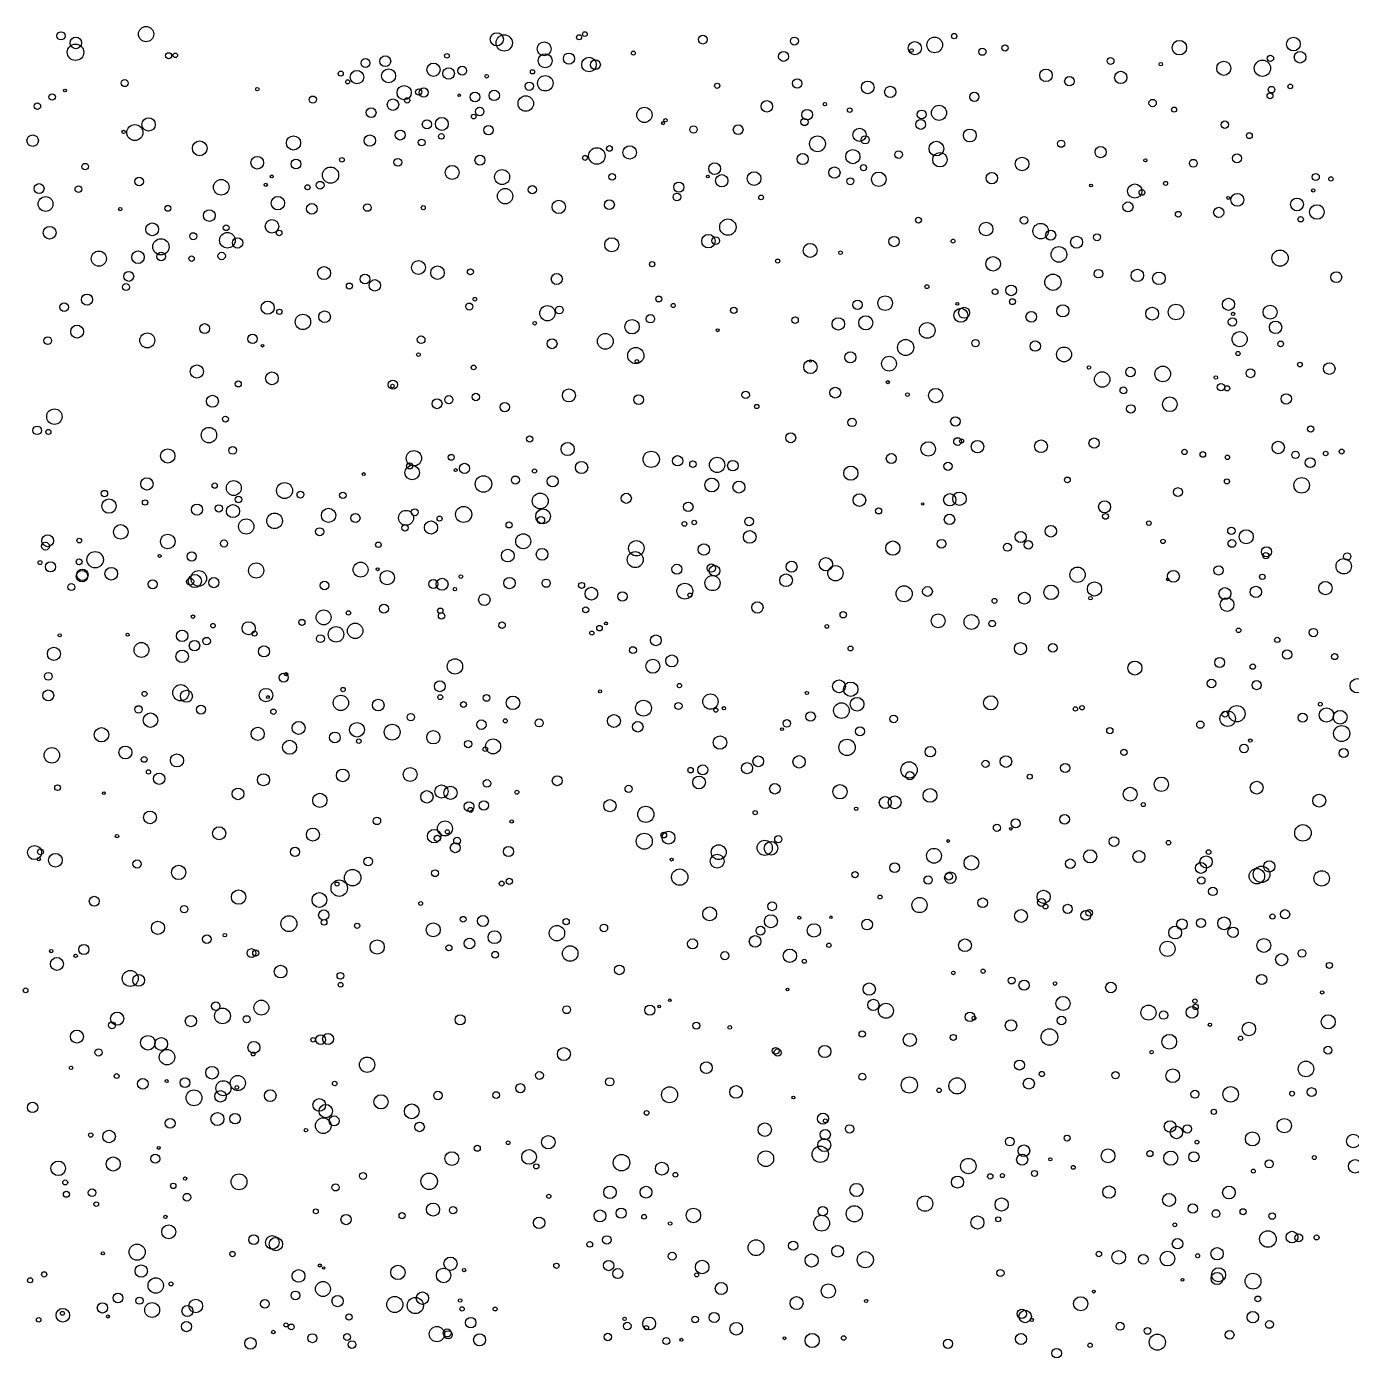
# Model space of a CAD drawing. Extents: x -296 to 296, y -196 to 196.
# Drawn here: x -77.4 to 82.3, y 36.1 to 195.7 of the extents above; entities that cross this region are included whole.
import ezdxf

# ---------------------------------------------------------------- set-up
doc = ezdxf.new("R2010")
doc.units = 0

msp = doc.modelspace()

# ---------------------------------------------------------------- linework, layer by layer
at = {"layer": 'MIX'}
for centre, radius in [((-73.2007, 194.6039), 0.4995), ((-62.9488, 194.8126), 0.9173), ((-20.6763, 194.1889), 0.7942), ((-10.0628, 194.8069), 0.2829), ((34.4502, 194.5692), 0.3232), ((-71.4535, 192.6254), 0.9917), ((-71.4186, 193.7541), 0.6982), ((-19.7857, 193.7489), 0.9825), ((-14.9732, 193.0425), 0.8386), ((-10.7578, 194.4364), 0.3086), ((4.1567, 194.1551), 0.5349), ((15.1939, 193.9708), 0.4856), ((29.7061, 193.1152), 0.7896), ((32.1035, 193.5105), 0.9421), ((40.5787, 193.1354), 0.3721), ((61.5978, 193.1765), 0.8749), ((75.3454, 193.6109), 0.8259), ((-60.2313, 192.209), 0.3586), ((-59.4184, 192.2491), 0.2726), ((-36.5069, 191.324), 0.5346), ((-34.1219, 191.5478), 0.6547), ((-26.6902, 192.1936), 0.2802), ((-14.8468, 191.6039), 0.8478), ((-11.9838, 191.8617), 0.6701), ((-9.5638, 191.1454), 0.8766), ((-8.7884, 191.126), 0.5917), ((-4.2099, 192.5196), 0.2428), ((13.8908, 192.1261), 0.601), ((29.3059, 192.836), 0.2038), ((37.8524, 192.6946), 0.4349), ((53.2965, 191.579), 0.4148), ((71.6099, 190.697), 0.9803), ((72.5654, 191.8941), 0.3867), ((76.1436, 192.0252), 0.6971), ((-39.4796, 190.0532), 0.2999), ((-37.5348, 189.6282), 0.8128), ((-33.7139, 189.7791), 0.8419), ((-28.3084, 190.5201), 0.8015), ((-26.4854, 190.07), 0.6938), ((-24.8448, 190.3971), 0.5346), ((-16.3762, 190.2661), 0.2574), ((45.5178, 189.8461), 0.7492), ((54.5236, 189.5913), 0.7371), ((59.365, 191.1973), 0.2107), ((66.9534, 190.693), 0.851), ((-65.524, 188.9033), 0.4216), ((-38.6418, 189.057), 0.2484), ((-31.8399, 187.7562), 0.8595), ((-21.9034, 189.735), 0.2194), ((-16.7646, 188.5291), 0.4956), ((-14.8312, 188.8873), 0.9304), ((5.8925, 188.5871), 0.3167), ((15.5341, 188.8605), 0.566), ((24.0276, 188.3827), 0.7633), ((26.745, 187.848), 0.6747), ((48.3437, 189.1348), 0.5766), ((72.7049, 188.1184), 0.3961), ((74.9667, 188.507), 0.2796), ((-74.2619, 187.2321), 0.391), ((-72.7282, 188.0157), 0.166), ((-49.541, 188.1789), 0.209), ((-42.8517, 186.9192), 0.4293), ((-33.1947, 186.31), 0.6894), ((-31.4842, 186.8255), 0.3231), ((-30.0859, 187.8374), 0.3712), ((-29.4897, 187.7759), 0.5552), ((-25.1997, 187.4399), 0.1588), ((-23.2981, 187.2294), 0.5877), ((-20.9853, 187.4244), 0.6266), ((-17.1851, 186.4434), 0.9338), ((36.8865, 187.2485), 0.5502), ((58.3726, 186.5075), 0.4411), ((72.5178, 187.3657), 0.3535), ((-76.0548, 186.1217), 0.39), ((-35.8232, 185.3465), 0.5882), ((-22.74, 185.4792), 0.5146), ((-2.8881, 185.0766), 0.918), ((11.8676, 186.105), 0.6911), ((16.7351, 185.1055), 0.6352), ((18.8744, 186.3636), 0.2081), ((21.8641, 185.6525), 0.2738), ((30.534, 185.1265), 0.5357), ((32.6261, 185.3193), 0.9118), ((60.9608, 185.707), 0.3047), ((-64.3057, 182.9467), 0.9659), ((-62.6451, 183.9209), 0.8084), ((-29.103, 183.9356), 0.5522), ((-27.3003, 183.9828), 0.7809), ((-23.4565, 184.8712), 0.2783), ((-21.6772, 183.2414), 0.5705), ((-0.6334, 184.08), 0.186), ((-0.3449, 184.4304), 0.2033), ((3.0309, 183.3122), 0.4301), ((8.4131, 183.3006), 0.5853), ((16.4157, 184.2166), 0.4342), ((30.4256, 183.9238), 0.5896), ((67.0777, 183.897), 0.4513), ((-76.6176, 181.9695), 0.6897), ((-65.6632, 183.0243), 0.2014), ((-45.1778, 181.6953), 0.8556), ((-35.9846, 181.9734), 0.6801), ((-32.3184, 182.645), 0.5987), ((-29.7403, 181.7483), 0.4104), ((-27.361, 182.4812), 0.3376), ((17.9718, 181.5849), 0.9511), ((23.0391, 182.6689), 0.7944), ((23.7184, 182.073), 0.4937), ((36.3366, 182.5932), 0.7783), ((70.0342, 182.5721), 0.3528), ((-56.4828, 181.0471), 0.8873), ((-8.616, 180.1281), 0.9965), ((-7.1001, 181.0295), 0.3403), ((-4.6586, 180.5508), 0.8089), ((22.2387, 180.0417), 0.8524), ((27.757, 180.2868), 0.4548), ((32.3077, 181.0124), 0.8826), ((32.7361, 179.6709), 0.8656), ((47.3486, 181.5962), 0.4303), ((52.1021, 180.5927), 0.6754), ((-70.2995, 178.84), 0.3934), ((-49.5521, 179.3074), 0.7701), ((-44.8865, 179.1426), 0.5871), ((-39.3457, 179.6553), 0.2737), ((-32.6052, 179.3614), 0.4735), ((-26.0573, 178.1342), 0.8477), ((-22.7077, 179.6213), 0.604), ((-10.0472, 179.8968), 0.3004), ((5.5833, 178.5943), 0.7047), ((16.1921, 179.7515), 0.6725), ((23.5219, 178.7156), 0.3671), ((42.6381, 179.1568), 0.8248), ((57.4965, 179.5932), 0.1888), ((63.2813, 179.2465), 0.4703), ((68.5472, 179.8453), 0.5361), ((-63.7903, 177.0534), 0.5124), ((-53.887, 176.3496), 0.9379), ((-47.8087, 177.6631), 0.1717), ((-40.7199, 177.8119), 0.9799), ((-20.0368, 177.5817), 0.9067), ((-6.7789, 177.606), 0.4033), ((4.7566, 177.6479), 0.1601), ((6.4354, 177.1402), 0.7398), ((10.3307, 177.3952), 0.8307), ((20.0077, 178.1227), 0.6825), ((21.9403, 177.0715), 0.4151), ((25.3653, 177.3136), 0.8751), ((38.99, 177.458), 0.6914), ((78.0321, 177.5857), 0.4282), ((79.8621, 177.3614), 0.2619), ((-75.8422, 176.1982), 0.5923), ((-71.11, 176.1166), 0.3996), ((-48.5237, 176.6455), 0.1957), ((-43.492, 176.351), 0.3042), ((-41.9678, 176.5987), 0.4655), ((-19.6737, 175.2777), 0.9255), ((-16.3957, 176.0613), 0.4965), ((1.2639, 176.3681), 0.6054), ((50.9523, 176.5681), 0.1709), ((56.2215, 175.893), 0.8592), ((57.078, 175.7337), 0.3432), ((59.9311, 176.8198), 0.2458), ((77.7327, 175.9647), 0.1988), ((-75.067, 174.3298), 0.8932), ((-60.3305, 173.8166), 0.3546), ((-47.0613, 174.437), 0.8093), ((-42.9745, 173.7462), 0.6394), ((-36.2771, 173.9017), 0.4474), ((-29.5418, 173.8969), 0.2483), ((-13.2062, 173.9856), 0.8109), ((-7.1035, 174.2478), 0.5931), ((1.0277, 175.1796), 0.4617), ((11.1791, 175.131), 0.287), ((55.4005, 173.9829), 0.6095), ((67.495, 175.0632), 0.1755), ((68.5773, 174.8367), 0.7772), ((75.7725, 174.279), 0.7729), ((78.1722, 173.3703), 0.8757), ((-66.065, 173.7198), 0.2003), ((-55.3238, 172.9443), 0.7064), ((7.1736, 171.5442), 0.9855), ((30.1469, 172.3857), 0.3551), ((42.877, 172.3799), 0.4603), ((61.4678, 173.1012), 0.3491), ((66.3375, 173.3214), 0.6117), ((76.2156, 172.4946), 0.3286), ((-74.576, 170.8672), 0.7715), ((-62.2101, 171.2863), 0.7715), ((-53.1521, 169.9586), 0.9409), ((-53.2975, 171.4699), 0.3422), ((-47.7815, 171.6397), 0.8142), ((-46.9089, 170.8477), 0.3371), ((38.3015, 171.3115), 0.8178), ((44.8796, 171.0625), 0.9377), ((46.0822, 170.581), 0.6096), ((-61.1578, 169.1722), 0.9815), ((-57.2663, 170.4512), 0.4217), ((-51.9229, 169.6453), 0.6297), ((-6.8255, 169.4246), 0.8499), ((4.8288, 169.856), 0.8087), ((5.7133, 169.91), 0.4679), ((17.0974, 168.744), 0.8386), ((27.2121, 169.8103), 0.6253), ((34.3265, 169.8622), 0.2361), ((49.21, 169.732), 0.7187), ((51.6705, 170.325), 0.4148), ((-68.642, 167.7503), 0.9102), ((-63.9233, 167.9219), 0.761), ((-61.1229, 167.9971), 0.5258), ((-57.471, 167.7474), 0.3277), ((-53.8371, 168.0702), 0.4464), ((13.1773, 167.4565), 0.2431), ((20.7552, 168.4551), 0.2176), ((39.1473, 167.123), 0.8795), ((47.0711, 168.2541), 0.9399), ((73.7352, 167.8063), 0.9804), ((-65.0415, 165.6103), 0.6005), ((-41.4983, 166.0023), 0.7812), ((-30.1212, 166.6794), 0.8307), ((-27.8266, 166.0526), 0.8201), ((-23.8648, 166.1559), 0.3592), ((-1.9497, 167.0819), 0.3215), ((51.8479, 165.9342), 0.5192), ((56.5334, 165.7269), 0.7478), ((59.1283, 165.372), 0.7586), ((80.5064, 165.5122), 0.6597), ((-65.3803, 164.3243), 0.4258), ((-38.4425, 164.4348), 0.3689), ((-36.5649, 165.2908), 0.5855), ((-35.3853, 164.5267), 0.6871), ((-13.4466, 165.2957), 0.6577), ((31.159, 164.3697), 0.2371), ((41.3266, 163.9234), 0.6434), ((46.355, 164.9027), 0.9794), ((-70.0692, 162.8121), 0.6724), ((-23.319, 162.855), 0.2236), ((-1.1541, 162.8823), 0.3579), ((26.135, 162.3815), 0.8878), ((39.3851, 163.7641), 0.3431), ((41.4767, 162.5626), 0.353), ((67.5183, 162.2429), 0.7346), ((-72.81, 161.9047), 0.5165), ((-48.2913, 161.8372), 0.7932), ((-46.883, 161.331), 0.321), ((-41.4332, 160.7432), 0.6987), ((-23.9943, 161.9722), 0.427), ((-14.5782, 161.1684), 0.9205), ((-13.1351, 161.5561), 0.4629), ((0.5875, 162.1024), 0.2473), ((7.8884, 161.5127), 0.3845), ((22.804, 162.186), 0.5651), ((35.26, 160.9171), 0.8416), ((34.833, 162.3038), 0.1669), ((35.6539, 161.2205), 0.6643), ((43.7482, 160.7286), 0.64), ((47.5444, 161.4612), 0.7366), ((58.3132, 161.1188), 0.7738), ((61.1885, 161.3132), 0.9364), ((72.5301, 161.3013), 0.8414), ((-71.2636, 158.9569), 0.7756), ((-55.8949, 159.3212), 0.5938), ((-44.0442, 160.1166), 0.9268), ((-16.1108, 159.9601), 0.2196), ((-4.3758, 159.5469), 0.8711), ((-2.1532, 160.5054), 0.5013), ((15.2707, 160.3283), 0.3927), ((20.4898, 159.877), 0.7478), ((23.7975, 160.0096), 0.8562), ((31.2022, 159.0929), 0.9486), ((67.9937, 160.1177), 0.5001), ((68.0664, 161.0861), 0.1996), ((73.1926, 159.4739), 0.7515), ((-74.8005, 157.8615), 0.4648), ((-62.8098, 157.8896), 0.8956), ((-50.1092, 158.0801), 0.5654), ((-29.7996, 157.9737), 0.4653), ((-7.5988, 157.7806), 0.9482), ((5.9277, 159.1223), 0.1825), ((68.8623, 158.0459), 0.9102), ((-48.9174, 157.2525), 0.1572), ((-14.0227, 157.4938), 0.6027), ((-3.9282, 156.064), 0.9734), ((21.946, 155.8586), 0.6702), ((28.604, 157.0387), 0.9729), ((37.0214, 157.5561), 0.4383), ((44.2304, 157.2149), 0.6246), ((47.6947, 156.1975), 0.8978), ((68.6591, 156.3118), 0.2566), ((73.7999, 157.4698), 0.3394), ((-56.8383, 154.1427), 0.7932), ((-30.1255, 156.1845), 0.219), ((-23.4666, 154.6362), 0.2837), ((-3.8, 155.3751), 0.217), ((17.126, 154.7101), 0.8146), ((17.1191, 155.4089), 0.1554), ((26.5998, 155.0827), 0.8929), ((76.1293, 154.9783), 0.283), ((79.667, 154.4897), 0.6938), ((-47.7858, 153.3241), 0.7697), ((50.6935, 154.628), 0.2111), ((52.2864, 153.1852), 0.9289), ((55.7032, 154.0809), 0.5715), ((59.5977, 153.8511), 0.9422), ((65.9924, 153.4246), 0.2062), ((70.1588, 153.9279), 0.5271), ((-51.8438, 152.6442), 0.3648), ((-33.2065, 152.5667), 0.5501), ((-33.2476, 152.3867), 0.2125), ((-11.9871, 151.2581), 0.7878), ((9.3175, 151.3243), 0.4493), ((20.1196, 151.5958), 0.6507), ((26.4597, 152.8567), 0.1928), ((32.2268, 151.2484), 0.8629), ((54.8588, 151.873), 0.4155), ((66.6111, 152.2515), 0.4443), ((67.3473, 152.1123), 0.3161), ((-54.9484, 150.5626), 0.7177), ((-27.8809, 150.2644), 0.6046), ((-26.4633, 150.7489), 0.4943), ((-23.2065, 151.0752), 0.4473), ((-19.7199, 149.8557), 0.5706), ((-3.5804, 150.7397), 0.5831), ((10.6555, 149.925), 0.2581), ((28.8198, 151.3584), 0.2182), ((55.7364, 149.6324), 0.5132), ((60.4457, 150.1926), 0.8823), ((74.4845, 150.8328), 0.6251), ((-74.0016, 148.7049), 0.9314), ((-53.3847, 148.4065), 0.354), ((34.5937, 148.1269), 0.5654), ((-76.0677, 147.0511), 0.514), ((-74.7281, 146.8563), 0.3052), ((-55.3738, 146.4774), 0.9308), ((22.1445, 148.0073), 0.5081), ((77.4267, 147.2075), 0.3797), ((-16.7062, 146.0092), 0.3784), ((-12.1372, 144.7981), 0.7955), ((14.7467, 146.1564), 0.6047), ((31.3227, 144.8105), 0.8755), ((34.8604, 145.7011), 0.4664), ((35.3462, 145.7559), 0.2401), ((37.2621, 145.0875), 0.7556), ((44.9175, 145.1361), 0.7703), ((51.3158, 145.5197), 0.6131), ((73.5132, 144.9862), 0.7513), ((-60.3357, 143.9671), 0.8629), ((-52.5117, 144.6362), 0.4608), ((-30.669, 143.6843), 0.9275), ((-26.1657, 143.7993), 0.3566), ((-2.0654, 143.5553), 0.98), ((1.1189, 143.383), 0.6176), ((5.8736, 142.8794), 0.919), ((26.8726, 143.6525), 0.6002), ((62.2188, 144.4492), 0.321), ((64.4237, 144.1462), 0.3399), ((67.389, 143.7969), 0.267), ((75.5932, 144.0981), 0.4491), ((77.3653, 143.1521), 0.596), ((79.2221, 144.2554), 0.2708), ((81.1591, 144.499), 0.3022), ((-30.879, 141.9593), 0.8746), ((-31.1818, 142.7566), 0.3608), ((-25.6366, 142.2604), 0.1841), ((-24.5622, 142.4677), 0.6123), ((-16.128, 142.1476), 0.2468), ((-10.4544, 142.5767), 0.7358), ((2.9647, 142.9807), 0.3882), ((7.779, 142.7893), 0.6366), ((21.9979, 141.8875), 0.8604), ((33.7071, 142.7155), 0.4973), ((-62.8468, 140.5893), 0.7452), ((-54.6793, 140.3913), 0.3164), ((-52.3745, 140.0955), 0.8997), ((-46.2608, 139.7943), 0.9659), ((-36.7157, 141.7799), 0.1755), ((-22.2853, 140.5794), 0.9903), ((-18.4327, 141.0641), 0.4833), ((-13.9378, 140.9082), 0.6628), ((5.2294, 140.4662), 0.8359), ((8.5108, 140.2109), 0.7214), ((48.1026, 141.0759), 0.3457), ((67.3278, 140.901), 0.3075), ((76.334, 140.4264), 0.9394), ((-67.9661, 139.4339), 0.3824), ((-51.8052, 138.7065), 0.3926), ((-44.3393, 139.3065), 0.4144), ((-39.2299, 139.2214), 0.3873), ((-15.4424, 138.534), 0.957), ((-5.0659, 138.858), 0.6119), ((23.0222, 138.6356), 0.7632), ((33.9172, 138.6886), 0.7377), ((35.0955, 138.8038), 0.8132), ((61.4211, 139.6085), 0.5334), ((-67.4219, 137.9218), 0.8666), ((-63.0726, 138.3527), 0.3153), ((-56.805, 137.5008), 0.6698), ((-54.1733, 137.6451), 0.4415), ((-52.4748, 137.3147), 0.7889), ((-40.9566, 136.7998), 0.8604), ((-31.6173, 136.5062), 0.9019), ((-30.5714, 137.1748), 0.4089), ((-24.677, 136.9166), 0.9706), ((-15.0937, 136.688), 0.8891), ((2.3995, 137.8288), 0.5754), ((25.3386, 137.3368), 0.3685), ((30.6548, 138.1817), 0.1516), ((52.5873, 137.8305), 0.721), ((-50.8803, 135.4622), 0.917), ((-47.4559, 136.144), 0.939), ((-37.7126, 136.4849), 0.547), ((-28.606, 135.3431), 0.7894), ((-27.5689, 136.4153), 0.3009), ((-19.1984, 135.6476), 0.3635), ((-15.3503, 136.2166), 0.4377), ((1.9443, 135.7738), 0.2812), ((3.1172, 135.9433), 0.2657), ((9.728, 136.0582), 0.5216), ((33.8865, 136.3161), 0.6258), ((52.6942, 136.6843), 0.3466), ((57.9163, 135.8685), 0.2702), ((-74.8135, 133.7429), 0.7142), ((-66.0016, 134.8136), 0.8805), ((-60.3345, 133.6528), 0.8842), ((-42.0284, 134.8337), 0.4844), ((-31.7472, 135.3009), 0.3858), ((-17.4936, 133.6788), 0.902), ((9.8057, 134.1987), 0.7658), ((42.4642, 134.1896), 0.6726), ((46.1098, 134.8886), 0.6934), ((67.8623, 134.9351), 0.4436), ((69.656, 134.2265), 0.8525), ((-75.0757, 133.0909), 0.4798), ((-71.0109, 133.7616), 0.2839), ((-53.5565, 133.4184), 0.4329), ((-34.9503, 133.2571), 0.3325), ((-19.3481, 131.9611), 0.7676), ((-15.2211, 132.1098), 0.7032), ((-3.8567, 132.8353), 0.9264), ((4.2838, 132.6889), 0.6867), ((27.0583, 132.8562), 0.8595), ((32.913, 133.3876), 0.5239), ((40.8668, 132.9584), 0.4757), ((43.3891, 133.2491), 0.5092), ((59.621, 133.6648), 0.2666), ((67.9221, 133.4132), 0.4625), ((72.0989, 132.4137), 0.5992), ((-75.7421, 131.1148), 0.2386), ((-74.4765, 130.5961), 0.6121), ((-71.0189, 131.202), 0.3582), ((-69.0887, 131.4548), 0.9905), ((-61.3136, 131.923), 0.1793), ((-57.4568, 131.8535), 0.557), ((-49.6776, 130.1533), 0.9084), ((-37.0934, 130.2646), 0.8987), ((-3.9917, 131.4644), 0.9634), ((14.8568, 130.6183), 0.6556), ((18.9953, 130.9083), 0.8013), ((72.0202, 131.9392), 0.3706), ((81.4003, 130.6662), 0.9255), ((81.8144, 131.8516), 0.442), ((-70.6738, 129.4705), 0.6938), ((-70.6189, 129.6322), 0.6799), ((-67.1402, 129.7709), 0.7619), ((-57.0787, 128.8867), 0.7925), ((-56.6059, 129.2098), 0.9458), ((-35.0488, 130.3016), 0.174), ((-33.8908, 129.2999), 0.8636), ((-25.0015, 129.4206), 0.2201), ((1.0276, 130.3088), 0.5995), ((5.3263, 128.6446), 0.9167), ((5.1829, 130.4509), 0.5044), ((5.5713, 130.119), 0.646), ((14.1939, 128.9825), 0.7591), ((20.1437, 129.8255), 0.9252), ((49.3224, 129.6475), 0.9278), ((60.8791, 129.4572), 0.7124), ((66.3193, 130.1674), 0.5544), ((71.5925, 129.3929), 0.3254), ((-71.9674, 128.1617), 0.4229), ((-62.1601, 128.4955), 0.5548), ((-57.6362, 128.818), 0.4237), ((-54.7921, 128.6937), 0.6085), ((-41.4528, 128.3582), 0.5181), ((-28.3257, 128.5263), 0.5566), ((-27.2729, 128.4961), 0.7228), ((-25.7319, 127.9064), 0.2032), ((-19.1444, 128.648), 0.6849), ((-14.7238, 128.623), 0.4946), ((-10.4529, 128.3596), 0.3588), ((-9.2735, 127.3605), 0.7683), ((1.9853, 127.6632), 0.952), ((28.4187, 127.3519), 0.97), ((31.2325, 127.6286), 0.5893), ((46.1311, 127.5252), 0.8786), ((51.3627, 127.9349), 0.8561), ((60.1769, 129.0808), 0.1528), ((67.0944, 127.3745), 0.7232), ((70.8173, 127.5783), 0.6822), ((79.1972, 128.036), 0.7987), ((-22.1828, 126.6346), 0.692), ((-5.5313, 127.037), 0.5689), ((2.6186, 127.1915), 0.2508), ((10.7318, 125.7025), 0.6839), ((39.3141, 126.4954), 0.2985), ((42.9125, 126.8188), 0.7126), ((50.8798, 126.826), 0.2109), ((67.3454, 126.0511), 0.8194), ((-57.2899, 124.593), 0.2132), ((-41.5505, 124.5082), 0.8997), ((-38.5578, 125.0468), 0.256), ((-34.2846, 125.5483), 0.5406), ((-27.4857, 125.3016), 0.3233), ((-27.341, 124.6847), 0.3819), ((-9.953, 125.4178), 0.3647), ((21.0784, 124.8284), 0.3872), ((32.5258, 124.0949), 0.8436), ((36.5367, 123.9444), 0.8938), ((-58.6001, 122.2877), 0.6952), ((-54.8884, 123.5096), 0.2682), ((-50.5907, 123.1945), 0.7933), ((-44.1679, 123.9059), 0.3646), ((-40.0547, 122.4587), 0.9295), ((-37.749, 122.8827), 0.9251), ((-20.049, 123.5742), 0.3915), ((-8.2985, 123.2029), 0.3358), ((-7.5259, 123.7829), 0.1745), ((19.1124, 123.4168), 0.2262), ((39.03, 123.7569), 0.3879), ((68.7301, 122.9435), 0.2786), ((77.7569, 122.6764), 0.5004), ((-73.3651, 122.3376), 0.1805), ((-65.1746, 122.4222), 0.1719), ((-63.5085, 120.5835), 0.8952), ((-57.1133, 121.0966), 0.6274), ((-55.6509, 121.6466), 0.4513), ((-49.8845, 122.5469), 0.3036), ((-41.9362, 121.9371), 0.4723), ((-9.2208, 122.6196), 0.2436), ((-1.5017, 121.7366), 0.65), ((42.4538, 120.7406), 0.7314), ((73.3937, 121.794), 0.3191), ((-74.0603, 120.1181), 0.792), ((-58.6057, 119.8033), 0.7499), ((-48.7404, 120.4041), 0.6705), ((-4.265, 120.5616), 0.41), ((0.4148, 119.2492), 0.7234), ((21.9635, 120.7597), 0.2922), ((46.344, 120.8301), 0.5253), ((74.5776, 120.0209), 0.5574), ((80.3087, 119.7775), 0.367), ((-25.7209, 118.5977), 0.9223), ((-1.8759, 118.6171), 0.8426), ((56.2366, 118.4008), 0.8407), ((66.4528, 119.0648), 0.602), ((70.4462, 118.5774), 0.3229), ((-74.7285, 117.3922), 0.4664), ((-46.3603, 117.2492), 0.5354), ((-46.07, 117.6598), 0.197), ((-27.5466, 116.199), 0.6532), ((20.5762, 116.1911), 0.7757), ((21.9823, 115.8446), 0.8652), ((65.4563, 116.5434), 0.5199), ((70.911, 116.3409), 0.5505), ((83.0266, 116.2644), 0.8623), ((-74.7422, 115.1067), 0.6556), ((-63.1314, 115.2829), 0.2963), ((-58.7627, 115.4213), 0.9785), ((-58.0851, 115.0001), 0.7255), ((-48.4974, 115.1419), 0.8108), ((-48.2699, 114.9001), 0.1808), ((-39.4701, 114.2002), 0.9286), ((-39.2068, 115.8068), 0.2674), ((-27.4945, 114.8911), 0.2927), ((-21.9153, 114.8039), 0.4103), ((-18.7298, 114.2069), 0.822), ((-8.2281, 115.5857), 0.1821), ((1.3271, 116.2882), 0.2635), ((5.0765, 114.3564), 0.9272), ((16.6997, 115.3937), 0.1903), ((38.8624, 114.2014), 0.8561), ((-63.8657, 113.4134), 0.4486), ((-56.3336, 113.3919), 0.5346), ((-47.5982, 113.1388), 0.3206), ((-34.9716, 113.9299), 0.7048), ((-24.6883, 114.0025), 0.3524), ((-2.9935, 113.5621), 0.9579), ((1.2225, 113.8266), 0.426), ((5.7281, 113.3273), 0.2454), ((6.6962, 113.5516), 0.1961), ((20.8562, 113.2772), 0.9411), ((22.7452, 114.0397), 0.8258), ((49.064, 113.4743), 0.2666), ((49.8587, 113.6172), 0.2633), ((68.5258, 112.8887), 0.986), ((78.579, 114.0374), 0.2293), ((79.3221, 112.7447), 0.8623), ((-62.4177, 112.1176), 0.8737), ((-44.5619, 111.1742), 0.7847), ((-37.5271, 110.9565), 0.8869), ((-31.0295, 112.4766), 0.4461), ((-22.5349, 111.5743), 0.5676), ((-19.6586, 112.0336), 0.2445), ((-15.5724, 111.7824), 0.4865), ((-6.5585, 112.0184), 0.7799), ((-3.6824, 111.3184), 0.6326), ((14.2865, 111.7282), 0.4506), ((17.1458, 112.5552), 0.5743), ((27.1474, 112.2683), 0.454), ((64.1207, 111.5764), 0.439), ((67.4183, 112.3025), 0.9356), ((67.0788, 112.8354), 0.353), ((76.4572, 112.4267), 0.5456), ((80.9724, 112.4632), 0.8288), ((-68.3248, 110.3553), 0.8655), ((-49.4966, 110.4613), 0.792), ((-40.1971, 110.0328), 0.6541), ((-33.2854, 110.6695), 0.9596), ((-28.3278, 110.051), 0.8005), ((6.2265, 109.4159), 0.811), ((13.7027, 111.0366), 0.1668), ((23.1067, 110.766), 0.5542), ((53.2121, 110.8521), 0.3758), ((81.1609, 110.5025), 0.9694), ((-74.3107, 107.8838), 0.9366), ((-65.4432, 108.2217), 0.7791), ((-45.6449, 108.8469), 0.8427), ((-37.3131, 109.5886), 0.2703), ((-24.1239, 109.2346), 0.4402), ((-22.0638, 108.6239), 0.2683), ((-21.1207, 108.96), 0.9024), ((21.5445, 108.8295), 0.9857), ((31.5747, 108.3162), 0.6286), ((54.9114, 108.248), 0.3832), ((69.3862, 108.712), 0.5184), ((70.1486, 109.6505), 0.2032), ((81.4011, 108.1434), 0.5455), ((-63.1834, 107.3907), 0.344), ((-59.2286, 107.2683), 0.7918), ((10.8414, 107.156), 0.6464), ((15.7593, 107.0922), 0.748), ((29.0147, 106.1168), 0.982), ((38.2292, 106.8523), 0.4245), ((40.694, 107.126), 0.6974), ((-62.6607, 105.876), 0.2583), ((-61.3762, 105.0498), 0.6793), ((-48.799, 104.9352), 0.7282), ((-39.2421, 105.463), 0.7619), ((-31.1223, 105.5639), 0.8303), ((2.6777, 106.0952), 0.3338), ((4.1525, 106.127), 0.6), ((9.4916, 106.33), 0.6713), ((29.1215, 105.4253), 0.5057), ((43.5639, 105.3057), 0.2988), ((47.8329, 106.3614), 0.5487), ((-73.6198, 103.981), 0.3458), ((-51.8705, 103.2325), 0.7033), ((-27.3339, 103.517), 0.7953), ((-26.2565, 103.3599), 0.7921), ((-21.8638, 104.5008), 0.4568), ((-13.3959, 104.8095), 0.5915), ((-4.7897, 103.8359), 0.4316), ((3.7068, 104.6079), 0.7696), ((12.8464, 103.8449), 0.6341), ((20.6886, 103.4868), 0.8673), ((31.5399, 103.0497), 0.8317), ((55.6664, 103.1937), 0.828), ((59.42, 104.3908), 0.8688), ((70.9132, 103.9878), 0.7737), ((-68.0368, 103.3246), 0.162), ((-42.0124, 102.4482), 0.8584), ((-29.1051, 102.879), 0.7484), ((-24.0365, 101.7045), 0.5876), ((-22.2524, 101.8393), 0.5629), ((-18.2586, 103.4358), 0.24), ((-7.0453, 101.8089), 0.7391), ((26.1448, 102.1851), 0.718), ((27.2848, 102.2106), 0.7724), ((78.4471, 102.4124), 0.7819), ((-62.4744, 100.3919), 0.7682), ((-23.8493, 101.3128), 0.2921), ((-2.7202, 100.7677), 0.9712), ((10.4648, 100.9679), 0.2564), ((22.6401, 101.4385), 0.2072), ((47.7619, 100.156), 0.5791), ((57.2439, 101.9439), 0.245), ((-54.1393, 98.4804), 0.7882), ((-42.8448, 98.3278), 0.7784), ((-35.1328, 99.9775), 0.4537), ((-26.9234, 99.065), 0.9026), ((-18.8803, 99.9111), 0.211), ((39.5996, 99.1404), 0.4247), ((41.2696, 99.0363), 0.1589), ((41.8589, 99.6736), 0.5337), ((76.49, 98.5282), 0.9964), ((-66.46, 98.1418), 0.2085), ((-28.2268, 98.1299), 0.814), ((-27.8574, 97.8705), 0.3661), ((-26.644, 98.6597), 0.2501), ((-25.4596, 97.5913), 0.4146), ((-2.8988, 97.5274), 0.9679), ((-0.555, 98.2609), 0.3405), ((0.0191, 97.9469), 0.7764), ((11.6153, 96.732), 0.9163), ((12.3757, 96.6858), 0.8246), ((13.2495, 97.7729), 0.434), ((33.7265, 97.5522), 0.1687), ((53.7241, 97.4874), 0.5851), ((60.2845, 97.3562), 0.2737), ((-76.3964, 96.163), 0.8486), ((-75.682, 96.241), 0.3565), ((-73.8836, 95.2283), 0.8283), ((-44.9956, 96.2388), 0.5553), ((-25.6782, 96.7398), 0.6002), ((-19.263, 96.2858), 0.612), ((5.884, 95.1264), 0.8425), ((6.074, 96.2042), 0.8937), ((32.0266, 95.7686), 0.8929), ((50.8423, 95.7031), 0.7871), ((56.7222, 95.6679), 0.7202), ((65.1191, 96.2127), 0.2878), ((-75.8869, 95.3712), 0.1906), ((-64.0362, 94.7874), 0.4935), ((-59.02, 93.7613), 0.869), ((-36.1814, 95.0809), 0.5398), ((0.4001, 95.3053), 0.1705), ((27.2761, 94.3388), 0.5961), ((36.5284, 94.914), 0.8815), ((48.4437, 94.8079), 0.5784), ((64.1987, 94.3103), 0.6598), ((64.8118, 95.0255), 0.735), ((70.9388, 93.3117), 0.9335), ((71.5082, 93.5368), 0.9986), ((72.4276, 94.4846), 0.6723), ((-39.6699, 91.8676), 0.9897), ((-38.0575, 93.1257), 0.9934), ((-28.1156, 93.671), 0.4141), ((-20.0874, 92.4213), 0.2955), ((-19.1681, 92.6795), 0.3792), ((1.3672, 93.1956), 0.9868), ((22.5009, 93.4906), 0.3668), ((31.3099, 92.8569), 0.4944), ((33.9882, 93.1269), 0.6946), ((33.815, 93.2804), 0.4327), ((64.2375, 92.8009), 0.4448), ((78.7481, 93.0445), 0.9286), ((-51.7999, 90.7879), 0.8692), ((-42.0565, 90.4392), 0.8872), ((-39.9323, 92.36), 0.2433), ((25.5218, 90.7945), 0.248), ((45.2376, 90.8248), 0.7944), ((65.6348, 91.4789), 0.5085), ((-69.2019, 90.293), 0.5938), ((-58.3595, 89.3351), 0.4305), ((-29.8449, 90.0148), 0.2326), ((4.9823, 88.7636), 0.8355), ((12.5291, 89.6784), 0.5243), ((30.2693, 89.8302), 0.916), ((37.8888, 90.0993), 0.5822), ((44.9817, 90.1486), 0.4731), ((45.4576, 89.6526), 0.2969), ((48.126, 89.3717), 0.5472), ((-61.519, 87.0918), 0.7973), ((-45.7332, 87.5875), 0.9604), ((-41.5358, 88.6293), 0.6151), ((-41.499, 87.7494), 0.3458), ((-24.7275, 88.1166), 0.3488), ((-22.3488, 87.9099), 0.6578), ((-12.3196, 87.8213), 0.3765), ((12.3597, 87.8835), 0.7808), ((15.7903, 88.3062), 0.174), ((19.6011, 88.3609), 0.1512), ((23.9596, 87.4787), 0.6494), ((42.5101, 88.5049), 0.7708), ((50.3233, 88.5929), 0.5967), ((50.7313, 88.8931), 0.404), ((61.9022, 87.5109), 0.6413), ((64.1996, 87.664), 0.5373), ((66.9894, 87.6279), 0.7641), ((72.8174, 88.4459), 0.3097), ((74.3352, 88.7179), 0.5578), ((-53.4514, 86.1968), 0.214), ((-37.5106, 87.3312), 0.3118), ((-28.3411, 86.8418), 0.8459), ((-20.9496, 85.9585), 0.7758), ((-13.4304, 86.4401), 0.9334), ((-7.7717, 87.0773), 0.4577), ((11.0926, 86.7429), 0.5269), ((17.5441, 86.7732), 0.8135), ((61.0883, 86.5161), 0.773), ((68.0666, 86.5463), 0.6288), ((-70.45, 84.4723), 0.6049), ((-55.6381, 85.7075), 0.5224), ((-35.0977, 84.7751), 0.8548), ((-26.443, 84.677), 0.3579), ((-23.9635, 85.1974), 0.6436), ((-11.8331, 83.9883), 0.938), ((2.9195, 85.1463), 0.6005), ((10.4546, 85.45), 0.695), ((19.3471, 84.9864), 0.264), ((35.7512, 84.9836), 0.7692), ((60.1587, 84.5476), 0.9153), ((71.777, 84.9645), 0.8334), ((-74.3859, 84.2872), 0.2046), ((-73.6935, 82.7334), 0.7842), ((-71.4417, 83.7155), 0.2058), ((-50.2501, 84.0426), 0.5325), ((-49.7305, 84.0367), 0.3664), ((-20.8798, 83.8432), 0.4065), ((6.7987, 83.7302), 0.4902), ((14.6515, 83.7183), 0.8034), ((16.3895, 83.0529), 0.2461), ((73.924, 83.2501), 0.7254), ((76.3827, 84.0178), 0.4692), ((-64.8619, 80.988), 0.9658), ((-63.8439, 80.7536), 0.7076), ((-46.7308, 81.8076), 0.7618), ((-39.5338, 81.3101), 0.4019), ((-5.9133, 82.0191), 0.5802), ((34.3523, 81.6529), 0.2228), ((37.9401, 81.8651), 0.2489), ((71.5144, 80.8494), 0.6125), ((79.6766, 82.5546), 0.3569), ((-39.5103, 80.2286), 0.2781), ((24.2174, 79.7046), 0.7423), ((41.3725, 80.7338), 0.4142), ((42.872, 80.184), 0.6128), ((46.6085, 80.3695), 0.2204), ((53.3435, 79.8949), 0.6372), ((-77.473, 79.5492), 0.2844), ((-49.0509, 77.469), 0.8972), ((0.1746, 78.3516), 0.1573), ((14.3689, 79.6456), 0.1708), ((24.7207, 77.7927), 0.683), ((47.5736, 77.9647), 0.8503), ((63.4669, 78.2538), 0.2572), ((78.807, 79.2992), 0.2102), ((-66.436, 76.1366), 0.7909), ((-54.5562, 77.6452), 0.5053), ((-53.7454, 76.4658), 0.9508), ((-12.2493, 77.2107), 0.4705), ((-2.2261, 77.1613), 0.6122), ((-1.0945, 77.6055), 0.1571), ((26.2297, 77.0891), 0.9054), ((36.3597, 76.3482), 0.5707), ((57.8776, 76.8655), 0.9077), ((59.6984, 76.5751), 0.5116), ((63.1189, 76.9016), 0.7029), ((63.545, 77.5537), 0.3256), ((-67.066, 75.3344), 0.4145), ((-57.5525, 75.8418), 0.6722), ((-50.8244, 76.0661), 0.4298), ((-25.1029, 75.9869), 0.6124), ((3.3694, 75.2971), 0.4306), ((7.3995, 75.074), 0.2203), ((36.8395, 76.2075), 0.2252), ((41.3048, 75.3234), 0.6872), ((47.3821, 75.9172), 0.5087), ((65.2724, 75.3979), 0.2002), ((69.9774, 74.8981), 0.8124), ((79.5373, 75.7511), 0.8546), ((-71.2946, 73.9738), 0.7821), ((-62.7311, 73.2299), 0.8743), ((-61.1264, 73.0878), 0.7764), ((-42.8199, 73.5942), 0.2727), ((-41.9084, 73.5965), 0.5929), ((-41.0157, 73.6865), 0.6597), ((23.3665, 74.2926), 0.3788), ((29.1114, 73.5762), 0.7889), ((34.3465, 73.8714), 0.363), ((45.9321, 73.9245), 0.995), ((60.3747, 73.3502), 0.8901), ((68.9672, 73.7742), 0.2618), ((-68.6765, 72.0676), 0.435), ((-60.4281, 71.4947), 0.9331), ((-49.9612, 72.6693), 0.7188), ((-50.0497, 71.8788), 0.2324), ((-12.5925, 71.8713), 0.7867), ((12.93, 72.2622), 0.4106), ((13.1726, 72.0472), 0.4374), ((18.8441, 72.1813), 0.74), ((58.2427, 72.0981), 0.2026), ((79.5028, 72.3337), 0.4719), ((-71.9949, 70.2095), 0.2165), ((-54.9896, 69.6211), 0.7626), ((-36.3128, 70.5879), 0.9233), ((4.5796, 70.229), 0.6995), ((42.3244, 70.5416), 0.5989), ((76.8556, 70.0786), 0.9372), ((-66.5006, 69.2174), 0.2943), ((-63.34, 68.2775), 0.6415), ((-60.4673, 68.6164), 0.1796), ((-58.2519, 68.4246), 0.5865), ((-51.8953, 68.3782), 0.9135), ((-15.5345, 69.29), 0.4715), ((-7.0573, 68.5204), 0.4979), ((23.3851, 69.1427), 0.4097), ((29.05, 68.1416), 0.975), ((34.8067, 68.0363), 0.9793), ((43.4516, 68.3118), 0.6647), ((45.0251, 69.4651), 0.3112), ((53.8919, 69.3182), 0.4334), ((60.789, 69.2535), 0.8282), ((-57.1692, 66.5991), 0.9521), ((-53.9883, 66.7761), 0.6851), ((-53.6305, 67.7547), 0.9072), ((-52.0042, 67.8501), 0.2213), ((-47.9838, 66.8562), 0.7052), ((-40.2135, 68.3183), 0.2712), ((-27.7699, 66.878), 0.5154), ((-20.7554, 66.9227), 0.4119), ((-17.8318, 67.7576), 0.5455), ((0.1427, 66.9688), 0.9664), ((8.1559, 67.3064), 0.7632), ((32.6327, 67.4986), 0.2641), ((63.4685, 67.03), 0.4825), ((67.7756, 67.0159), 0.9293), ((75.1828, 67.099), 0.2842), ((77.5308, 67.2783), 0.5415), ((-76.628, 65.441), 0.6211), ((-42.0735, 65.7304), 0.7637), ((-41.2917, 64.9972), 0.802), ((-34.6287, 66.1079), 0.8596), ((-30.9263, 64.9599), 0.8908), ((15.07, 66.6391), 0.169), ((-60.0482, 63.5258), 0.5905), ((-54.3508, 64.0329), 0.7799), ((-52.2205, 64.0805), 0.6351), ((-41.5952, 63.2407), 0.9478), ((-40.2889, 63.8114), 0.6049), ((-2.6235, 64.779), 0.2777), ((18.6433, 64.0809), 0.6642), ((18.92, 63.8202), 0.2372), ((65.7452, 64.9068), 0.3184), ((74.2375, 63.2395), 0.8694), ((-69.6184, 62.1069), 0.2623), ((-67.4093, 61.9393), 0.7559), ((-43.6766, 62.7044), 0.2116), ((-29.9874, 63.0917), 0.5799), ((11.6248, 62.7565), 0.8049), ((18.9112, 62.155), 0.6215), ((21.8516, 62.8421), 0.5142), ((60.4718, 63.1427), 0.6931), ((61.2395, 62.4127), 0.7467), ((62.5631, 62.8506), 0.499), ((70.4001, 61.6374), 0.8451), ((-61.4144, 60.559), 0.1801), ((-23.0325, 60.5204), 0.3671), ((-19.3098, 61.179), 0.2241), ((-14.4663, 61.246), 0.8059), ((18.3112, 59.7923), 0.9865), ((18.7941, 60.9012), 0.7817), ((41.149, 61.3167), 0.5271), ((42.8521, 60.2122), 0.7033), ((48.0683, 61.7394), 0.3621), ((63.7098, 61.2528), 0.2305), ((82.553, 61.3856), 0.8138), ((-66.9069, 58.618), 0.8444), ((-61.8463, 59.2565), 0.5403), ((-26.0969, 59.2783), 0.8255), ((-16.7925, 59.4702), 0.8825), ((-5.6429, 58.775), 0.99), ((11.7444, 59.2581), 0.9447), ((36.1595, 58.3732), 0.9281), ((42.6479, 59.1377), 0.6675), ((46.0386, 59.1906), 0.1893), ((53.0004, 59.6036), 0.828), ((58.0425, 59.875), 0.3725), ((60.5602, 59.3256), 0.8551), ((63.3488, 59.4793), 0.6157), ((72.4218, 58.6332), 0.4899), ((77.8565, 59.3977), 0.2409), ((82.7792, 58.3401), 0.8153), ((-73.5444, 58.1001), 0.8794), ((-36.7989, 57.1802), 0.4103), ((-28.8306, 56.5278), 0.9907), ((-15.9164, 58.3288), 0.3101), ((-0.7739, 58.0556), 0.7844), ((0.8551, 57.3168), 0.283), ((44.1344, 57.4768), 0.3657), ((48.8064, 58.2123), 0.2279), ((70.5081, 57.7628), 0.2327), ((-72.7002, 56.39), 0.3011), ((-59.6693, 55.9816), 0.3237), ((-58.2464, 56.8665), 0.2024), ((-51.7441, 56.4683), 0.9523), ((-40.117, 55.7919), 0.4259), ((-7.042, 55.2094), 0.7515), ((-2.6842, 55.2216), 0.7096), ((22.6849, 55.4888), 0.7913), ((34.8536, 56.4383), 0.7269), ((38.8049, 57.12), 0.3182), ((40.2674, 57.2152), 0.2441), ((53.1144, 55.235), 0.7447), ((67.566, 55.1815), 0.7675), ((-72.5519, 54.9691), 0.3663), ((-69.4632, 55.1597), 0.4563), ((-58.0312, 54.6193), 0.4619), ((-14.4047, 54.7221), 0.2467), ((30.9358, 53.8467), 0.9317), ((40.174, 53.7356), 0.7925), ((60.3544, 54.288), 0.7766), ((-68.9577, 53.7778), 0.2755), ((-42.4917, 52.9057), 0.2974), ((-32.0916, 52.3831), 0.3706), ((-28.3593, 53.1228), 0.7934), ((-25.9407, 53.0509), 0.4317), ((-8.2407, 52.3632), 0.718), ((-5.6814, 52.6985), 0.6143), ((3.0174, 52.416), 0.8735), ((18.6184, 52.9239), 0.5646), ((22.4181, 52.6174), 0.9757), ((63.2057, 53.245), 0.5647), ((66.0134, 52.6365), 0.4748), ((69.2742, 52.8633), 0.3606), ((72.7754, 52.3452), 0.3946), ((-60.2252, 50.441), 0.8426), ((-60.6109, 52.2425), 0.1976), ((-38.8485, 51.9154), 0.6156), ((-15.5786, 51.5291), 0.6878), ((-2.9183, 52.2594), 0.2822), ((0.2105, 51.4405), 0.2135), ((18.4816, 51.4928), 0.9572), ((37.2518, 51.5665), 0.787), ((39.7627, 51.9509), 0.3025), ((61.0518, 51.2856), 0.2311), ((-49.9736, 49.4903), 0.5864), ((-47.7336, 49.1716), 0.8237), ((-47.3058, 48.9594), 0.8086), ((-7.4119, 49.4669), 0.5087), ((61.3729, 49.0064), 0.6321), ((72.2696, 49.5743), 0.999), ((75.1673, 49.8014), 0.7038), ((75.9906, 49.7179), 0.4637), ((78.135, 49.7622), 0.3034), ((-68.1586, 47.8495), 0.1864), ((-64.0316, 47.9981), 0.972), ((-52.5333, 47.7607), 0.3238), ((-9.4718, 48.9333), 0.3425), ((0.4588, 47.5032), 0.4749), ((10.5721, 48.5244), 0.9533), ((15.0509, 48.7663), 0.5519), ((20.4131, 48.1077), 0.7053), ((23.7347, 47.0777), 0.9742), ((51.8935, 47.7635), 0.3307), ((54.295, 47.3697), 0.8258), ((60.1638, 47.2083), 0.8848), ((66.1345, 47.804), 0.7427), ((-63.5326, 45.7159), 0.7459), ((-42.0101, 46.3836), 0.1937), ((-32.595, 45.5497), 0.865), ((-26.2614, 46.5999), 0.8019), ((-13.489, 46.3495), 0.3189), ((-7.1944, 46.3704), 0.6165), ((4.0708, 46.1942), 0.8154), ((17.2745, 46.9964), 0.794), ((57.2494, 47.1291), 0.571), ((63.7915, 47.5553), 0.2403), ((-76.9381, 44.604), 0.3019), ((-75.2289, 45.3093), 0.3194), ((-61.7853, 43.9722), 0.9301), ((-44.5763, 45.133), 0.766), ((-41.5422, 46.0865), 0.152), ((-27.0884, 45.1837), 0.8732), ((-24.6119, 45.8336), 0.1982), ((-6.0993, 45.4059), 0.6045), ((3.4152, 45.2539), 0.2443), ((40.0323, 45.4776), 0.4296), ((61.9714, 44.6475), 0.1641), ((66.1417, 44.8165), 0.7257), ((66.3194, 45.2681), 0.8466), ((70.475, 44.5008), 0.9554), ((-59.9496, 44.1634), 0.2389), ((-44.9482, 42.7784), 0.5291), ((-41.6278, 43.5523), 0.904), ((-29.6437, 42.4452), 0.7474), ((6.376, 43.6097), 0.7225), ((19.282, 43.3058), 0.8642), ((51.2835, 43.2357), 0.1737), ((-68.2125, 41.2764), 0.6198), ((-66.3387, 42.4667), 0.5957), ((-63.7429, 42.1419), 0.4287), ((-62.2182, 41.0254), 0.896), ((-57.9646, 40.8949), 0.6649), ((-56.9561, 41.5039), 0.8231), ((-48.625, 41.7607), 0.5305), ((-39.8715, 42.0946), 0.6739), ((-32.971, 41.6804), 0.9733), ((-30.49, 41.5563), 0.9771), ((-25.0955, 42.171), 0.2127), ((15.4634, 41.8509), 0.7854), ((23.8301, 42.1071), 0.1973), ((49.7075, 41.7722), 0.8547), ((71.0567, 42.3587), 0.3485), ((-75.8965, 39.8399), 0.2697), ((-72.9818, 40.3889), 0.8176), ((-73.0386, 40.6218), 0.2352), ((-67.554, 40.2381), 0.1873), ((-38.4924, 40.1856), 0.3802), ((-24.8635, 41.1551), 0.2614), ((-23.8186, 39.4898), 0.6341), ((-20.884, 41.1407), 0.2318), ((-5.2712, 39.9559), 0.2048), ((-2.3056, 39.3868), 0.776), ((3.2275, 39.8786), 0.3912), ((5.5276, 40.122), 0.6036), ((42.607, 40.5576), 0.5543), ((43.0173, 40.2434), 0.752), ((43.809, 39.8262), 0.198), ((70.4472, 40.1497), 0.6898), ((-58.0725, 39.0176), 0.6148), ((-47.6122, 38.3674), 0.2231), ((-46.0836, 39.2204), 0.2433), ((-45.4574, 38.9777), 0.3488), ((-27.898, 38.1177), 0.9191), ((-26.6549, 38.2559), 0.4905), ((-26.541, 38.025), 0.4975), ((-4.9493, 39.0861), 0.4582), ((-2.6485, 38.8898), 0.2587), ((8.1912, 38.7661), 0.7611), ((54.4507, 39.0584), 0.4758), ((57.7512, 38.4956), 0.4088), ((67.6546, 38.0266), 0.5263), ((72.4565, 39.2779), 0.4646), ((-50.3674, 36.9935), 0.6985), ((-42.9006, 37.6236), 0.5425), ((-38.717, 37.7592), 0.4166), ((-38.1328, 36.8517), 0.4643), ((-22.7434, 37.4235), 0.7223), ((-7.2897, 37.7683), 0.4481), ((-0.2351, 37.2732), 0.4199), ((1.5783, 37.4316), 0.1866), ((14.0079, 37.6088), 0.1684), ((17.3318, 37.3436), 0.8577), ((21.1359, 37.6424), 0.2778), ((33.7023, 36.9469), 0.5547), ((42.5129, 37.5177), 0.6646), ((50.8415, 36.7747), 0.2595), ((58.9409, 37.138), 0.9722), ((46.8034, 35.8175), 0.5742)]:
    msp.add_circle(centre, radius, dxfattribs=at)

doc.saveas('drawing.dxf')
